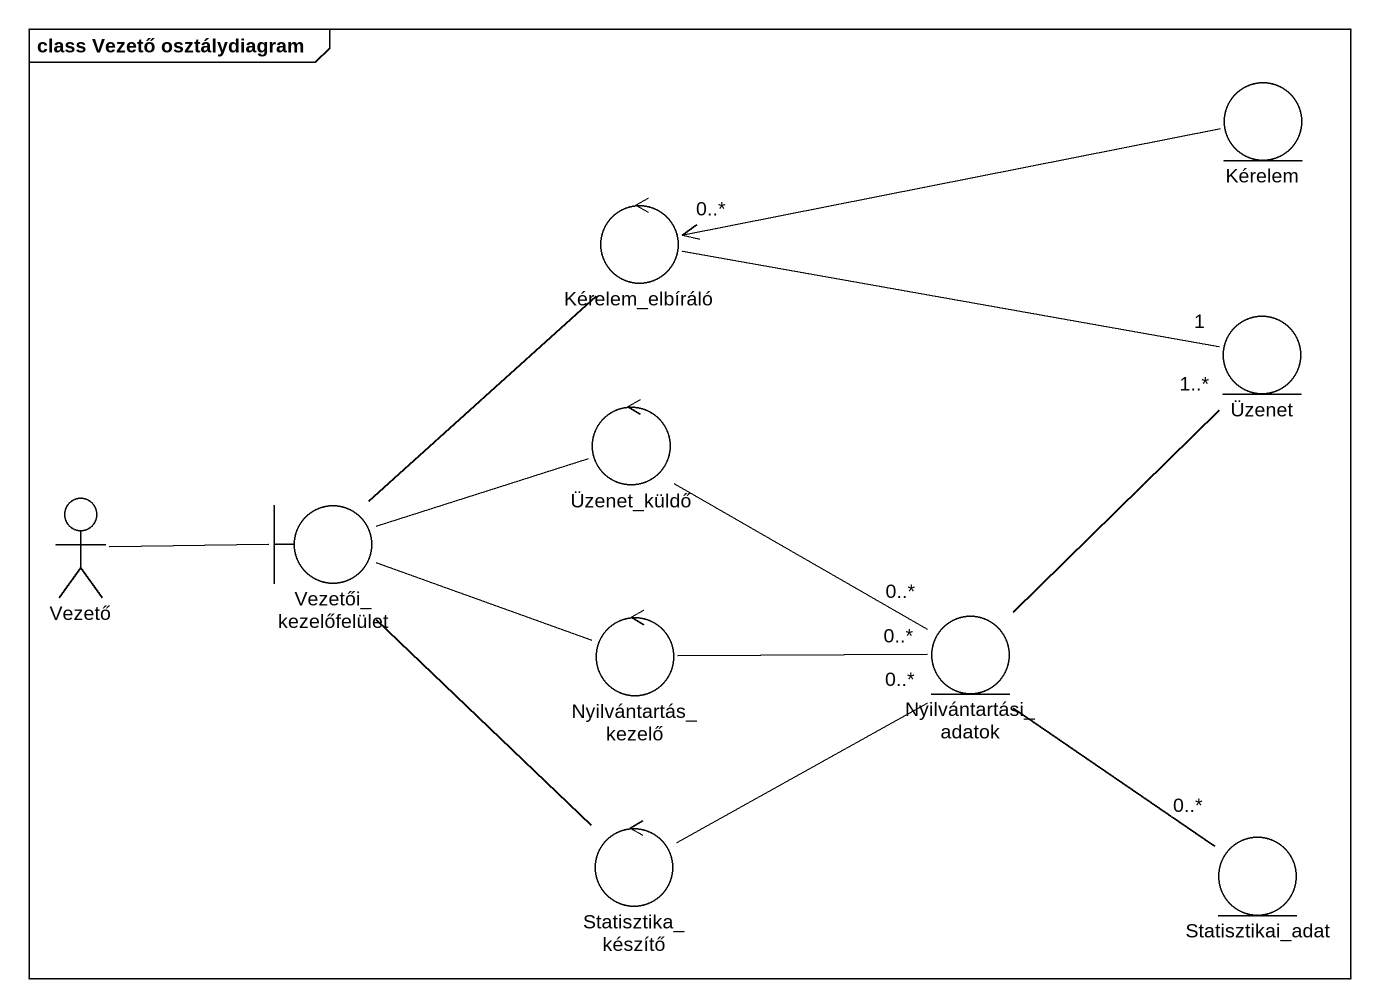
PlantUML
@startuml
mainframe class Vezető osztálydiagram
entity Kérelem
control Kérelem_elbíráló
entity Üzenet
control Üzenet_küldő
actor Vezető
boundary Vezetői_kezelőfelület
control Nyilvántartás_kezelő
entity Nyilvántartási_adatok
control Statisztika_készítő
entity Statisztikai_adat
Kérelem -left-> "0..*" Kérelem_elbíráló
Kérelem_elbíráló -right- "1" Üzenet
Üzenet_küldő -- "0..*" Nyilvántartási_adatok
Vezető -right- Vezetői_kezelőfelület
Vezetői_kezelőfelület -up- Kérelem_elbíráló
Vezetői_kezelőfelület -right- Üzenet_küldő
Vezetői_kezelőfelület -right- Nyilvántartás_kezelő
Vezetői_kezelőfelület -- Statisztika_készítő
Nyilvántartás_kezelő -right- "0..*" Nyilvántartási_adatok
Nyilvántartási_adatok -up- "1..*" Üzenet
Nyilvántartási_adatok -- "0..*" Statisztikai_adat
Statisztika_készítő -up- "0..*" Nyilvántartási_adatok
@enduml
